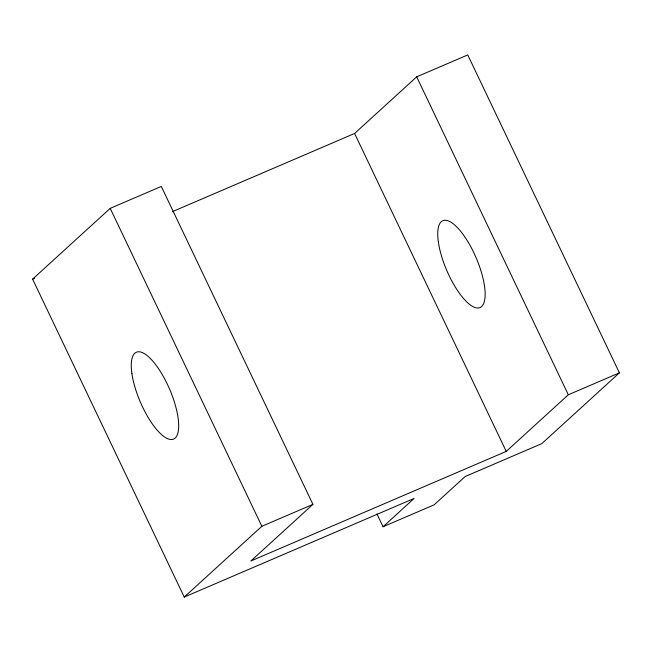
<?xml version="1.0" encoding="UTF-8"?>
<svg xmlns="http://www.w3.org/2000/svg" width="652" height="652" viewBox="0 0 652 652"><rect width="100%" height="100%" fill="white"/><g stroke="black" fill="none" stroke-linecap="round" stroke-linejoin="round"><path stroke-width="0.98" d="M376.913 513.882L383.05 526.751L414.093 498.438L184.247 597.069L32.6 279.137L110.212 208.355L161.288 186.439L312.936 504.371L250.849 560.997L506.237 451.404L568.324 394.778L619.4 372.862L467.753 54.931L416.677 76.846L354.59 133.473L172.169 211.753M184.247 597.069L261.859 526.294L312.936 504.371M619.4 372.862L541.788 443.645L465.169 476.522L434.126 504.835L383.05 526.751M32.6 279.137L34.466 278.339M416.677 76.846L568.324 394.778M354.59 133.473L506.237 451.404M110.212 208.355L261.859 526.294M438.38 242.161A47.254 15.99 66.8 0 0 477.769 308.005A47.254 15.99 66.8 0 0 468.217 242.218A47.254 15.99 66.8 0 0 438.38 242.161M131.916 373.669A47.254 15.99 66.8 0 0 171.305 439.513A47.254 15.99 66.8 0 0 161.753 373.726A47.254 15.99 66.8 0 0 131.916 373.669"/></g></svg>
